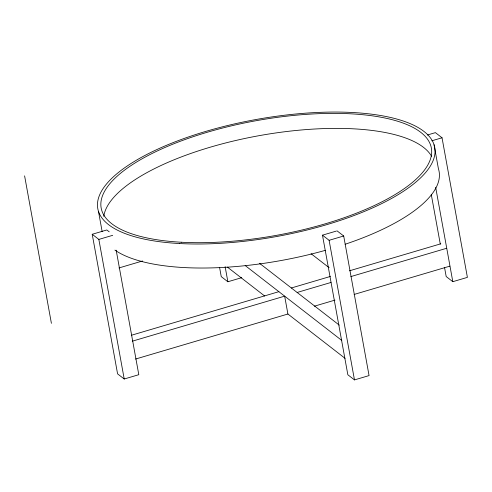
<?xml version="1.0" encoding="UTF-8"?>
<svg xmlns="http://www.w3.org/2000/svg" width="492" height="492" viewBox="0 0 492 492"><rect width="100%" height="100%" fill="white"/><g stroke="black" fill="none" stroke-linecap="round" stroke-linejoin="round"><path stroke-width="0.74" d="M427.382 135.011L435.408 132.637L442.031 137.778L467.4 277.371L452.812 281.682L446.189 276.547L444.54 267.494M116.18 250.194L138.805 374.695L124.218 379.006L117.588 373.871L92.219 234.278L106.807 229.967L109.218 231.83M431.822 140.792L442.031 137.778M92.219 234.278L98.849 239.413L112.705 235.317M118.972 267.943L142.526 260.981M337.063 230.859L343.693 235.994L369.062 375.587L354.474 379.904L347.844 374.763L322.475 235.17L336.337 231.074M322.475 235.17L329.105 240.305L343.693 235.994M219.598 267.562L221.246 276.621L227.87 281.756L241.726 277.66M131.653 335.187L278.872 291.67M291.356 287.98L330.372 276.449M349.511 270.791L440.789 243.811M132.28 341.196L284.659 296.153L287.906 314.019L345.07 358.336M297.143 292.463L331.005 282.457M350.876 276.578L446.576 248.294M135.528 359.055L287.906 314.019M314.376 306.19L334.984 300.102M354.123 294.444L449.817 266.154M311.061 253.694L329.117 267.691M259.487 263.275L339.265 325.12M245.2 265.563L341.823 340.476M227.396 267.113L264.684 296.018M434.061 144.753L438.421 168.768A171.228 59.403 -10.3 0 1 345.126 244.26M435.672 187.36L452.812 281.682M431.238 194.297L440.291 244.1M329.105 240.305L354.474 379.904M225.127 266.664L227.87 281.756M98.468 211.314L102.145 231.578M98.849 239.413L124.218 379.006M24.6 175.859L51.402 323.33M325.36 250.336A171.228 59.403 -10.3 0 1 114.913 250.108M103.781 216.351A167.797 58.216 -10.3 0 1 257.931 135.884A167.797 58.216 -10.3 0 1 431.601 156.315M181.197 242.224A167.797 58.216 -10.3 0 0 431.656 152.674A167.797 58.216 -10.3 0 0 185.927 139.205A167.797 58.216 -10.3 0 0 181.197 242.224M179.457 243.534A171.228 59.403 -10.3 0 0 435.039 152.157A171.228 59.403 -10.3 0 0 184.285 138.412A171.228 59.403 -10.3 0 0 179.457 243.534"/></g></svg>
